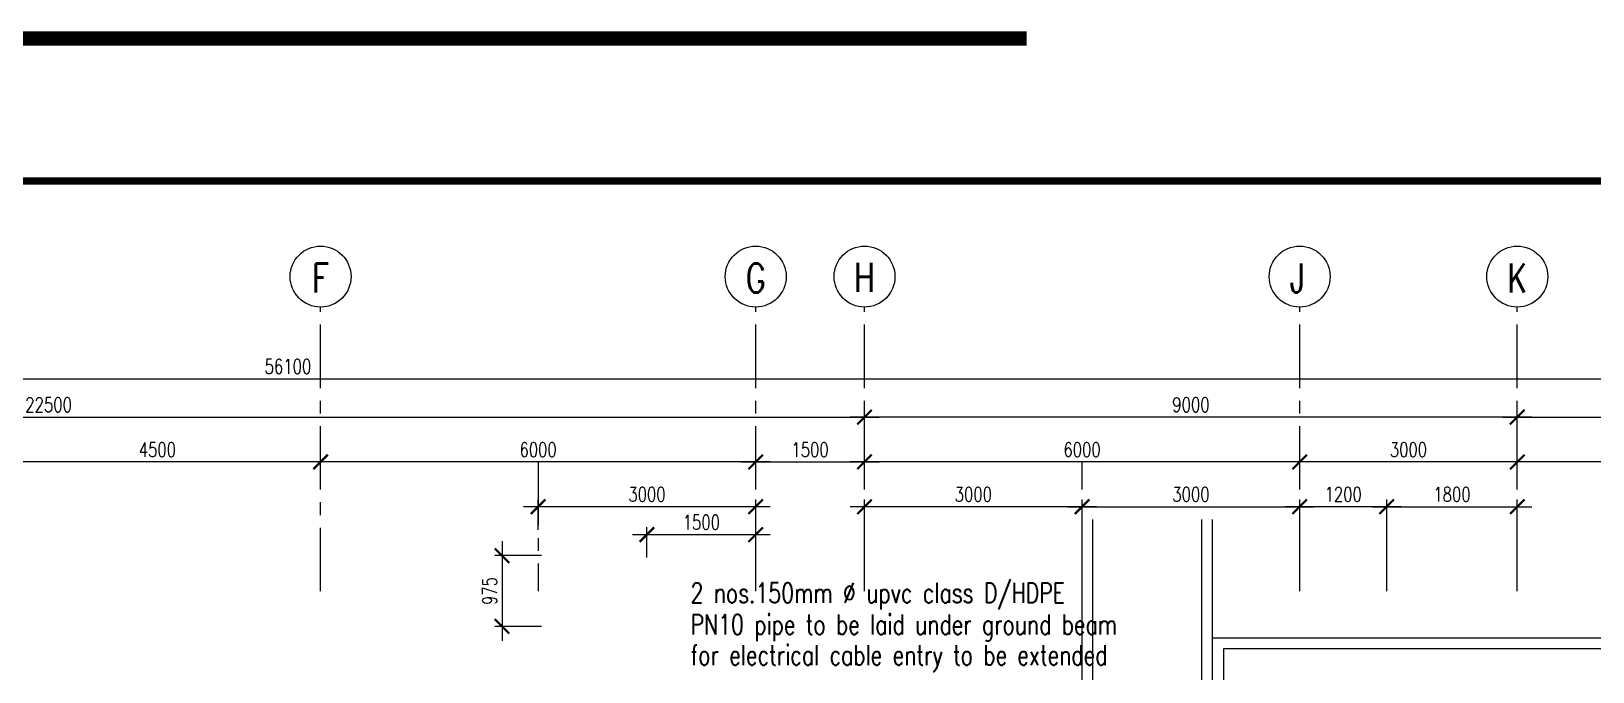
# Model space of a CAD drawing. Header units: millimetres. Extents: x 982 to 80582, y 687 to 58800.
# Drawn here: x 32378 to 53908, y 49974 to 58800 of the extents above; entities that cross this region are included whole.
import ezdxf
from ezdxf.enums import TextEntityAlignment as Align

# ---------------------------------------------------------------- set-up
doc = ezdxf.new("R2010")
doc.units = ezdxf.units.MM
doc.linetypes.add('CENTER', pattern=[2, 1.25, -0.25, 0.25, -0.25])
doc.linetypes.add('DASHED', pattern=[0.75, 0.5, -0.25])
doc.layers.add('-KME-TKG-N', color=4, linetype='DASHED', lineweight=9)
for name, color, linetype in [('A-BUBLE', 8, 'Continuous'), ('A-BUBLETEXT', 7, 'Continuous'), ('A-DIM100', 4, 'Continuous'), ('A-JALAN', 11, 'Continuous'), ('A-SYM LANTAI', 13, 'Continuous'), ('Grid', 8, 'CENTER')]:
    doc.layers.add(name, color=color, linetype=linetype)
doc.styles.add('ROMANS', font='romans.shx', dxfattribs={"width": 0.75, "height": 200})
doc.styles.add('STYLE2', font='romans.shx', dxfattribs={"width": 0.75, "height": 1000})
doc.dimstyles.new('DIM 100', dxfattribs={"dimtxt": 200, "dimasz": 200, "dimexe": 100, "dimexo": 70, "dimgap": 70, "dimtad": 1, "dimtoh": 1, "dimdec": 0, "dimzin": 0, "dimdsep": 46, "dimtxsty": 'ROMANS', "dimblk": 'ARCHTICK', "dimcen": 0.09, "dimdle": 200, "dimclrd": 4, "dimclre": 4, "dimclrt": 2, "dimadec": 0, "dimazin": 0, "dimtfac": 1, "dimtdec": 0, "dimtmove": 1, "dimatfit": 3, "dimfxl": 1, "dimtzin": 0, "dimarcsym": 0})

# ---------------------------------------------------------------- blocks, each defined once
blk = doc.blocks.new('_ArchTick')
at = {"color": 0, "linetype": 'ByBlock', "const_width": 0.15}
blk.add_lwpolyline([(-0.5, -0.5), (0.5, 0.5)], dxfattribs=at)
blk = doc.blocks.new('*D58')
at = {"layer": 'A-DIM100', "color": 4, "lineweight": -2, "transparency": 16777216}
for p, q in [((31867, 52548), (31867, 52965)), ((36367, 52548), (36367, 52965)), ((36567, 52865), (31667, 52865))]:
    blk.add_line(p, q, dxfattribs=at)
at = {"layer": 'DEFPOINTS', "color": 0, "transparency": 16777216}
for p in [(31867, 52865), (31867, 52478), (36367, 52478)]:
    blk.add_point(p, dxfattribs=at)
at = {"layer": 'A-DIM100', "color": 4, "lineweight": -2, "transparency": 16777216, "xscale": 200, "yscale": 200, "zscale": 200, "rotation": 180}
blk.add_blockref('_ArchTick', (31867, 52865), dxfattribs=at)
at = {"layer": 'A-DIM100', "color": 4, "lineweight": -2, "transparency": 16777216, "xscale": 200, "yscale": 200, "zscale": 200}
blk.add_blockref('_ArchTick', (36367, 52865), dxfattribs=at)
at = {"layer": 'A-DIM100', "color": 2, "transparency": 16777216, "insert": (34117, 53035), "char_height": 200, "attachment_point": 5, "style": 'ROMANS'}
blk.add_mtext('4500', dxfattribs=at)
blk = doc.blocks.new('*D59')
at = {"layer": 'A-DIM100', "color": 4, "lineweight": -2, "transparency": 16777216}
for p, q in [((36367, 52548), (36367, 52965)), ((42367, 52548), (42367, 52965)), ((42567, 52865), (36167, 52865))]:
    blk.add_line(p, q, dxfattribs=at)
at = {"layer": 'DEFPOINTS', "color": 0, "transparency": 16777216}
for p in [(36367, 52865), (36367, 52478), (42367, 52478)]:
    blk.add_point(p, dxfattribs=at)
at = {"layer": 'A-DIM100', "color": 4, "lineweight": -2, "transparency": 16777216, "xscale": 200, "yscale": 200, "zscale": 200, "rotation": 180}
blk.add_blockref('_ArchTick', (36367, 52865), dxfattribs=at)
at = {"layer": 'A-DIM100', "color": 4, "lineweight": -2, "transparency": 16777216, "xscale": 200, "yscale": 200, "zscale": 200}
blk.add_blockref('_ArchTick', (42367, 52865), dxfattribs=at)
at = {"layer": 'A-DIM100', "color": 2, "transparency": 16777216, "insert": (39367, 53035), "char_height": 200, "attachment_point": 5, "style": 'ROMANS'}
blk.add_mtext('6000', dxfattribs=at)
blk = doc.blocks.new('*D60')
at = {"layer": 'A-DIM100', "color": 4, "lineweight": -2, "transparency": 16777216}
for p, q in [((42367, 52548), (42367, 52965)), ((43867, 52548), (43867, 52965)), ((42167, 52865), (44067, 52865))]:
    blk.add_line(p, q, dxfattribs=at)
at = {"layer": 'DEFPOINTS', "color": 0, "transparency": 16777216}
for p in [(43867, 52865), (42367, 52478), (43867, 52478)]:
    blk.add_point(p, dxfattribs=at)
at = {"layer": 'A-DIM100', "color": 4, "lineweight": -2, "transparency": 16777216, "xscale": 200, "yscale": 200, "zscale": 200, "rotation": 180}
blk.add_blockref('_ArchTick', (42367, 52865), dxfattribs=at)
at = {"layer": 'A-DIM100', "color": 4, "lineweight": -2, "transparency": 16777216, "xscale": 200, "yscale": 200, "zscale": 200}
blk.add_blockref('_ArchTick', (43867, 52865), dxfattribs=at)
at = {"layer": 'A-DIM100', "color": 2, "transparency": 16777216, "insert": (43117, 53035), "char_height": 200, "attachment_point": 5, "style": 'ROMANS'}
blk.add_mtext('1500', dxfattribs=at)
blk = doc.blocks.new('*D61')
at = {"layer": 'A-DIM100', "color": 4, "lineweight": -2, "transparency": 16777216}
for p, q in [((43867, 52548), (43867, 52965)), ((49867, 52548), (49867, 52965)), ((50067, 52865), (43667, 52865))]:
    blk.add_line(p, q, dxfattribs=at)
at = {"layer": 'DEFPOINTS', "color": 0, "transparency": 16777216}
for p in [(43867, 52865), (43867, 52478), (49867, 52478)]:
    blk.add_point(p, dxfattribs=at)
at = {"layer": 'A-DIM100', "color": 4, "lineweight": -2, "transparency": 16777216, "xscale": 200, "yscale": 200, "zscale": 200, "rotation": 180}
blk.add_blockref('_ArchTick', (43867, 52865), dxfattribs=at)
at = {"layer": 'A-DIM100', "color": 4, "lineweight": -2, "transparency": 16777216, "xscale": 200, "yscale": 200, "zscale": 200}
blk.add_blockref('_ArchTick', (49867, 52865), dxfattribs=at)
at = {"layer": 'A-DIM100', "color": 2, "transparency": 16777216, "insert": (46867, 53035), "char_height": 200, "attachment_point": 5, "style": 'ROMANS'}
blk.add_mtext('6000', dxfattribs=at)
blk = doc.blocks.new('*D62')
at = {"layer": 'A-DIM100', "color": 4, "lineweight": -2, "transparency": 16777216}
for p, q in [((49867, 52548), (49867, 52965)), ((52867, 52548), (52867, 52965)), ((53067, 52865), (49667, 52865))]:
    blk.add_line(p, q, dxfattribs=at)
at = {"layer": 'DEFPOINTS', "color": 0, "transparency": 16777216}
for p in [(49867, 52865), (49867, 52478), (52867, 52478)]:
    blk.add_point(p, dxfattribs=at)
at = {"layer": 'A-DIM100', "color": 4, "lineweight": -2, "transparency": 16777216, "xscale": 200, "yscale": 200, "zscale": 200, "rotation": 180}
blk.add_blockref('_ArchTick', (49867, 52865), dxfattribs=at)
at = {"layer": 'A-DIM100', "color": 4, "lineweight": -2, "transparency": 16777216, "xscale": 200, "yscale": 200, "zscale": 200}
blk.add_blockref('_ArchTick', (52867, 52865), dxfattribs=at)
at = {"layer": 'A-DIM100', "color": 2, "transparency": 16777216, "insert": (51367, 53035), "char_height": 200, "attachment_point": 5, "style": 'ROMANS'}
blk.add_mtext('3000', dxfattribs=at)
blk = doc.blocks.new('*D63')
at = {"layer": 'A-DIM100', "color": 4, "lineweight": -2, "transparency": 16777216}
for p, q in [((52867, 52548), (52867, 52965)), ((61867, 52548), (61867, 52965)), ((62067, 52865), (52667, 52865))]:
    blk.add_line(p, q, dxfattribs=at)
at = {"layer": 'DEFPOINTS', "color": 0, "transparency": 16777216}
for p in [(52867, 52865), (52867, 52478), (61867, 52478)]:
    blk.add_point(p, dxfattribs=at)
at = {"layer": 'A-DIM100', "color": 4, "lineweight": -2, "transparency": 16777216, "xscale": 200, "yscale": 200, "zscale": 200, "rotation": 180}
blk.add_blockref('_ArchTick', (52867, 52865), dxfattribs=at)
at = {"layer": 'A-DIM100', "color": 4, "lineweight": -2, "transparency": 16777216, "xscale": 200, "yscale": 200, "zscale": 200}
blk.add_blockref('_ArchTick', (61867, 52865), dxfattribs=at)
at = {"layer": 'A-DIM100', "color": 2, "transparency": 16777216, "insert": (57367, 53035), "char_height": 200, "attachment_point": 5, "style": 'ROMANS'}
blk.add_mtext('9000', dxfattribs=at)
blk = doc.blocks.new('*D65')
at = {"layer": 'A-DIM100', "color": 4, "lineweight": -2, "transparency": 16777216}
for p, q in [((7867, 53694), (7867, 54111)), ((63967, 53694), (63967, 54111)), ((7667, 54011), (64167, 54011))]:
    blk.add_line(p, q, dxfattribs=at)
at = {"layer": 'DEFPOINTS', "color": 0, "transparency": 16777216}
for p in [(63967, 54011), (7867, 53624), (63967, 53624)]:
    blk.add_point(p, dxfattribs=at)
at = {"layer": 'A-DIM100', "color": 4, "lineweight": -2, "transparency": 16777216, "xscale": 200, "yscale": 200, "zscale": 200, "rotation": 180}
blk.add_blockref('_ArchTick', (7867, 54011), dxfattribs=at)
at = {"layer": 'A-DIM100', "color": 4, "lineweight": -2, "transparency": 16777216, "xscale": 200, "yscale": 200, "zscale": 200}
blk.add_blockref('_ArchTick', (63967, 54011), dxfattribs=at)
at = {"layer": 'A-DIM100', "color": 2, "transparency": 16777216, "insert": (35917, 54181), "char_height": 200, "attachment_point": 5, "style": 'ROMANS'}
blk.add_mtext('56100', dxfattribs=at)
blk = doc.blocks.new('*D66')
at = {"layer": 'A-DIM100', "color": 4, "lineweight": -2, "transparency": 16777216}
for p, q in [((21167, 53483), (44067, 53483)), ((21367, 53166), (21367, 53583)), ((43867, 53166), (43867, 53583))]:
    blk.add_line(p, q, dxfattribs=at)
at = {"layer": 'DEFPOINTS', "color": 0, "transparency": 16777216}
for p in [(43867, 53483), (21367, 53096), (43867, 53096)]:
    blk.add_point(p, dxfattribs=at)
at = {"layer": 'A-DIM100', "color": 4, "lineweight": -2, "transparency": 16777216, "xscale": 200, "yscale": 200, "zscale": 200, "rotation": 180}
blk.add_blockref('_ArchTick', (21367, 53483), dxfattribs=at)
at = {"layer": 'A-DIM100', "color": 4, "lineweight": -2, "transparency": 16777216, "xscale": 200, "yscale": 200, "zscale": 200}
blk.add_blockref('_ArchTick', (43867, 53483), dxfattribs=at)
at = {"layer": 'A-DIM100', "color": 2, "transparency": 16777216, "insert": (32617, 53653), "char_height": 200, "attachment_point": 5, "style": 'ROMANS'}
blk.add_mtext('22500', dxfattribs=at)
blk = doc.blocks.new('*D47')
at = {"layer": 'A-DIM100', "color": 4, "lineweight": -2, "transparency": 16777216}
for p, q in [((53067, 53483), (43667, 53483)), ((43867, 53166), (43867, 53583)), ((52867, 53166), (52867, 53583))]:
    blk.add_line(p, q, dxfattribs=at)
at = {"layer": 'DEFPOINTS', "color": 0, "transparency": 16777216}
for p in [(43867, 53483), (43867, 53096), (52867, 53096)]:
    blk.add_point(p, dxfattribs=at)
at = {"layer": 'A-DIM100', "color": 4, "lineweight": -2, "transparency": 16777216, "xscale": 200, "yscale": 200, "zscale": 200, "rotation": 180}
blk.add_blockref('_ArchTick', (43867, 53483), dxfattribs=at)
at = {"layer": 'A-DIM100', "color": 4, "lineweight": -2, "transparency": 16777216, "xscale": 200, "yscale": 200, "zscale": 200}
blk.add_blockref('_ArchTick', (52867, 53483), dxfattribs=at)
at = {"layer": 'A-DIM100', "color": 2, "transparency": 16777216, "insert": (48367, 53653), "char_height": 200, "attachment_point": 5, "style": 'ROMANS'}
blk.add_mtext('9000', dxfattribs=at)
blk = doc.blocks.new('*D53')
at = {"layer": 'A-DIM100', "color": 4, "lineweight": -2, "transparency": 16777216}
for p, q in [((52667, 53483), (64167, 53483)), ((52867, 53166), (52867, 53583)), ((63967, 53166), (63967, 53583))]:
    blk.add_line(p, q, dxfattribs=at)
at = {"layer": 'DEFPOINTS', "color": 0, "transparency": 16777216}
for p in [(63967, 53483), (52867, 53096), (63967, 53096)]:
    blk.add_point(p, dxfattribs=at)
at = {"layer": 'A-DIM100', "color": 4, "lineweight": -2, "transparency": 16777216, "xscale": 200, "yscale": 200, "zscale": 200, "rotation": 180}
blk.add_blockref('_ArchTick', (52867, 53483), dxfattribs=at)
at = {"layer": 'A-DIM100', "color": 4, "lineweight": -2, "transparency": 16777216, "xscale": 200, "yscale": 200, "zscale": 200}
blk.add_blockref('_ArchTick', (63967, 53483), dxfattribs=at)
at = {"layer": 'A-DIM100', "color": 2, "transparency": 16777216, "insert": (58417, 53653), "char_height": 200, "attachment_point": 5, "style": 'ROMANS'}
blk.add_mtext('11100', dxfattribs=at)
blk = doc.blocks.new('*D54')
at = {"layer": 'A-DIM100', "color": 4, "lineweight": -2, "transparency": 16777216}
for p, q in [((43867, 51931), (43867, 52348)), ((46867, 51931), (46867, 52348)), ((47067, 52248), (43667, 52248))]:
    blk.add_line(p, q, dxfattribs=at)
at = {"layer": 'DEFPOINTS', "color": 0, "transparency": 16777216}
for p in [(43867, 52248), (43867, 51861), (46867, 51861)]:
    blk.add_point(p, dxfattribs=at)
at = {"layer": 'A-DIM100', "color": 4, "lineweight": -2, "transparency": 16777216, "xscale": 200, "yscale": 200, "zscale": 200, "rotation": 180}
blk.add_blockref('_ArchTick', (43867, 52248), dxfattribs=at)
at = {"layer": 'A-DIM100', "color": 4, "lineweight": -2, "transparency": 16777216, "xscale": 200, "yscale": 200, "zscale": 200}
blk.add_blockref('_ArchTick', (46867, 52248), dxfattribs=at)
at = {"layer": 'A-DIM100', "color": 2, "transparency": 16777216, "insert": (45367, 52418), "char_height": 200, "attachment_point": 5, "style": 'ROMANS'}
blk.add_mtext('3000', dxfattribs=at)
blk = doc.blocks.new('*D55')
at = {"layer": 'A-DIM100', "color": 4, "lineweight": -2, "transparency": 16777216}
for p, q in [((46867, 51931), (46867, 52348)), ((49867, 51931), (49867, 52348)), ((46667, 52248), (50067, 52248))]:
    blk.add_line(p, q, dxfattribs=at)
at = {"layer": 'DEFPOINTS', "color": 0, "transparency": 16777216}
for p in [(49867, 52248), (46867, 51861), (49867, 51861)]:
    blk.add_point(p, dxfattribs=at)
at = {"layer": 'A-DIM100', "color": 4, "lineweight": -2, "transparency": 16777216, "xscale": 200, "yscale": 200, "zscale": 200, "rotation": 180}
blk.add_blockref('_ArchTick', (46867, 52248), dxfattribs=at)
at = {"layer": 'A-DIM100', "color": 4, "lineweight": -2, "transparency": 16777216, "xscale": 200, "yscale": 200, "zscale": 200}
blk.add_blockref('_ArchTick', (49867, 52248), dxfattribs=at)
at = {"layer": 'A-DIM100', "color": 2, "transparency": 16777216, "insert": (48367, 52418), "char_height": 200, "attachment_point": 5, "style": 'ROMANS'}
blk.add_mtext('3000', dxfattribs=at)
blk = doc.blocks.new('*D79')
at = {"layer": 'A-DIM100', "color": 4, "lineweight": -2, "transparency": 16777216}
for p, q in [((39367, 51931), (39367, 52348)), ((42367, 51931), (42367, 52348)), ((42567, 52248), (39167, 52248))]:
    blk.add_line(p, q, dxfattribs=at)
at = {"layer": 'DEFPOINTS', "color": 0, "transparency": 16777216}
for p in [(39367, 52248), (39367, 51861), (42367, 51861)]:
    blk.add_point(p, dxfattribs=at)
at = {"layer": 'A-DIM100', "color": 4, "lineweight": -2, "transparency": 16777216, "xscale": 200, "yscale": 200, "zscale": 200, "rotation": 180}
blk.add_blockref('_ArchTick', (39367, 52248), dxfattribs=at)
at = {"layer": 'A-DIM100', "color": 4, "lineweight": -2, "transparency": 16777216, "xscale": 200, "yscale": 200, "zscale": 200}
blk.add_blockref('_ArchTick', (42367, 52248), dxfattribs=at)
at = {"layer": 'A-DIM100', "color": 2, "transparency": 16777216, "insert": (40867, 52418), "char_height": 200, "attachment_point": 5, "style": 'ROMANS'}
blk.add_mtext('3000', dxfattribs=at)
blk = doc.blocks.new('*D80')
at = {"layer": 'A-DIM100', "color": 4, "lineweight": -2, "transparency": 16777216}
for p, q in [((38869, 51774), (38869, 50399)), ((39415, 51574), (38769, 51574)), ((39415, 50599), (38769, 50599))]:
    blk.add_line(p, q, dxfattribs=at)
at = {"layer": 'DEFPOINTS', "color": 0, "transparency": 16777216}
for p in [(39485, 51574), (38869, 50599), (39485, 50599)]:
    blk.add_point(p, dxfattribs=at)
at = {"layer": 'A-DIM100', "color": 4, "lineweight": -2, "transparency": 16777216, "xscale": 200, "yscale": 200, "zscale": 200}
for p, rotation in [((38869, 51574), 90), ((38869, 50599), 270)]:
    blk.add_blockref('_ArchTick', p, dxfattribs=dict(at, rotation=rotation))
at = {"layer": 'A-DIM100', "color": 2, "transparency": 16777216, "insert": (38699, 51086), "char_height": 200, "attachment_point": 5, "rotation": 90, "style": 'ROMANS'}
blk.add_mtext('975', dxfattribs=at)
blk = doc.blocks.new('*D82')
at = {"layer": 'A-DIM100', "color": 4, "lineweight": -2, "transparency": 16777216}
for p, q in [((49867, 51931), (49867, 52348)), ((51067, 51931), (51067, 52348)), ((51267, 52248), (49667, 52248))]:
    blk.add_line(p, q, dxfattribs=at)
at = {"layer": 'DEFPOINTS', "color": 0, "transparency": 16777216}
for p in [(49867, 52248), (49867, 51861), (51067, 51861)]:
    blk.add_point(p, dxfattribs=at)
at = {"layer": 'A-DIM100', "color": 4, "lineweight": -2, "transparency": 16777216, "xscale": 200, "yscale": 200, "zscale": 200, "rotation": 180}
blk.add_blockref('_ArchTick', (49867, 52248), dxfattribs=at)
at = {"layer": 'A-DIM100', "color": 4, "lineweight": -2, "transparency": 16777216, "xscale": 200, "yscale": 200, "zscale": 200}
blk.add_blockref('_ArchTick', (51067, 52248), dxfattribs=at)
at = {"layer": 'A-DIM100', "color": 2, "transparency": 16777216, "insert": (50467, 52418), "char_height": 200, "attachment_point": 5, "style": 'ROMANS'}
blk.add_mtext('1200', dxfattribs=at)
blk = doc.blocks.new('*D83')
at = {"layer": 'A-DIM100', "color": 4, "lineweight": -2, "transparency": 16777216}
for p, q in [((51067, 51931), (51067, 52348)), ((52867, 51931), (52867, 52348)), ((50867, 52248), (53067, 52248))]:
    blk.add_line(p, q, dxfattribs=at)
at = {"layer": 'DEFPOINTS', "color": 0, "transparency": 16777216}
for p in [(52867, 52248), (51067, 51861), (52867, 51861)]:
    blk.add_point(p, dxfattribs=at)
at = {"layer": 'A-DIM100', "color": 4, "lineweight": -2, "transparency": 16777216, "xscale": 200, "yscale": 200, "zscale": 200, "rotation": 180}
blk.add_blockref('_ArchTick', (51067, 52248), dxfattribs=at)
at = {"layer": 'A-DIM100', "color": 4, "lineweight": -2, "transparency": 16777216, "xscale": 200, "yscale": 200, "zscale": 200}
blk.add_blockref('_ArchTick', (52867, 52248), dxfattribs=at)
at = {"layer": 'A-DIM100', "color": 2, "transparency": 16777216, "insert": (51967, 52418), "char_height": 200, "attachment_point": 5, "style": 'ROMANS'}
blk.add_mtext('1800', dxfattribs=at)
blk = doc.blocks.new('*D88')
at = {"layer": 'A-DIM100', "color": 4, "lineweight": -2, "transparency": 16777216}
for p, q in [((40867, 51547), (40867, 51964)), ((42367, 51547), (42367, 51964)), ((40667, 51864), (42567, 51864))]:
    blk.add_line(p, q, dxfattribs=at)
at = {"layer": 'DEFPOINTS', "color": 0, "transparency": 16777216}
for p in [(42367, 51864), (40867, 51477), (42367, 51477)]:
    blk.add_point(p, dxfattribs=at)
at = {"layer": 'A-DIM100', "color": 4, "lineweight": -2, "transparency": 16777216, "xscale": 200, "yscale": 200, "zscale": 200, "rotation": 180}
blk.add_blockref('_ArchTick', (40867, 51864), dxfattribs=at)
at = {"layer": 'A-DIM100', "color": 4, "lineweight": -2, "transparency": 16777216, "xscale": 200, "yscale": 200, "zscale": 200}
blk.add_blockref('_ArchTick', (42367, 51864), dxfattribs=at)
at = {"layer": 'A-DIM100', "color": 2, "transparency": 16777216, "insert": (41617, 52034), "char_height": 200, "attachment_point": 5, "style": 'ROMANS'}
blk.add_mtext('1500', dxfattribs=at)

msp = doc.modelspace()

# ---------------------------------------------------------------- linework, layer by layer
at = {"layer": '-KME-TKG-N', "lineweight": 60, "ltscale": 0.1, "const_width": 200}
msp.add_lwpolyline([(46101.4, 58700), (24628.1, 58700)], dxfattribs=at)
at = {"color": 7}
msp.add_lwpolyline([(1032.4, 56737.3, 100, 100, 0), (80532.4, 56737.3, 100, 100, 0)], format="xyseb", dxfattribs=at)
at = {"layer": 'A-BUBLE'}
for centre in [(36367.1, 55419.6), (42367.1, 55419.6), (43867.1, 55419.6), (49867.1, 55419.6), (52867.1, 55419.6), (52867.1, 55419.6)]:
    msp.add_circle(centre, 420, dxfattribs=at)
at = {"layer": 'A-JALAN', "color": 8}
for p, q in [((46867.1, 43538.1), (46867.1, 52071.5)), ((47017.1, 43538.1), (47017.1, 52071.5)), ((48517.1, 43538.1), (48517.1, 52071.5)), ((48667.1, 50438.1), (48667.1, 52071.5)), ((48667.1, 43538.1), (48667.1, 50438.1)), ((67858.6, 50438.1), (48667.1, 50438.1)), ((67858.6, 50288.1), (48817.1, 50288.1)), ((48817.1, 50288.1), (48817.1, 44288.1))]:
    msp.add_line(p, q, dxfattribs=at)
at = {"layer": 'Grid', "ltscale": 700}
for p, q in [((36367.1, 51083.5), (36367.1, 54999.6)), ((42367.1, 51083.5), (42367.1, 54999.6)), ((43867.1, 51083.5), (43867.1, 54999.6)), ((49867.1, 51083.5), (49867.1, 54999.6)), ((52867.1, 51083.5), (52867.1, 54999.6)), ((39367.1, 52865.5), (39367.1, 51083.5)), ((51067.1, 51083.5), (51067.1, 52348.3))]:
    msp.add_line(p, q, dxfattribs=at)
at = {"layer": 'Grid', "color": 8, "ltscale": 700}
msp.add_line((46867.1, 34283.1), (46867.1, 52865.5), dxfattribs=at)

# ---------------------------------------------------------------- texts
at = {"layer": 'A-BUBLETEXT', "color": 3, "style": 'STYLE2', "width": 0.75}
for s, p in [('F', (36367.1, 55199.4)), ('G', (42367.1, 55199.4)), ('H', (43867.1, 55207.4)), ('J', (49834.6, 55199.4)), ('K', (52867.1, 55199.4))]:
    msp.add_text(s, height=400, dxfattribs=at).set_placement(p, align=Align.CENTER)
at = {"layer": 'A-SYM LANTAI', "color": 2, "style": 'ROMANS', "width": 0.75}
for s, p in [('2 nos.150mm %%C upvc class D/HDPE ', (41468.3, 50922.5)), ('PN10 pipe to be laid under ground beam', (41468.3, 50487.8)), ('for electrical cable entry to be extended ', (41468.3, 50066.3))]:
    msp.add_text(s, height=275.928, dxfattribs=at).set_placement(p)

# ---------------------------------------------------------------- dimensions: what is measured, and where the dimension line sits
at = {"layer": 'A-DIM100'}
for base, p1, p2, picture, middle in [((63967.1, 54011.4), (7867.1, 53624.3), (63967.1, 53624.3), '*D65', (35917.1, 54181.4)), ((43867.1, 53482.6), (21367.1, 53095.6), (43867.1, 53095.6), '*D66', (32617.1, 53652.6)), ((63967.1, 53482.6), (52867.1, 53095.6), (63967.1, 53095.6), '*D53', (58417.1, 53652.6)), ((43867.1, 52865.5), (42367.1, 52478.4), (43867.1, 52478.4), '*D60', (43117.1, 53035.5)), ((49867.1, 52248.3), (46867.1, 51861.3), (49867.1, 51861.3), '*D55', (48367.1, 52418.3)), ((52867.1, 52248.3), (51067.1, 51861.3), (52867.1, 51861.3), '*D83', (51967.1, 52418.3)), ((42367.1, 51863.6), (40867.1, 51476.5), (42367.1, 51476.5), '*D88', (41617.1, 52033.6))]:
    dim = msp.add_linear_dim(base=base, p1=p1, p2=p2, dimstyle='DIM 100', dxfattribs=at)
    dim.commit()
    dim.dimension.update_dxf_attribs({"geometry": picture, "text_midpoint": middle})
for base, p1, p2, angle, picture, middle in [((43867.1, 53482.6), (52867.1, 53095.6), (43867.1, 53095.6), 180, '*D47', (48367.1, 53652.6)), ((31867.1, 52865.5), (36367.1, 52478.4), (31867.1, 52478.4), 180, '*D58', (34117.1, 53035.5)), ((36367.1, 52865.5), (42367.1, 52478.4), (36367.1, 52478.4), 180, '*D59', (39367.1, 53035.5)), ((43867.1, 52865.5), (49867.1, 52478.4), (43867.1, 52478.4), 180, '*D61', (46867.1, 53035.5)), ((49867.1, 52865.5), (52867.1, 52478.4), (49867.1, 52478.4), 180, '*D62', (51367.1, 53035.5)), ((52867.1, 52865.5), (61867.1, 52478.4), (52867.1, 52478.4), 180, '*D63', (57367.1, 53035.5)), ((39367.1, 52248.3), (42367.1, 51861.3), (39367.1, 51861.3), 180, '*D79', (40867.1, 52418.3)), ((43867.1, 52248.3), (46867.1, 51861.3), (43867.1, 51861.3), 180, '*D54', (45367.1, 52418.3)), ((49867.1, 52248.3), (51067.1, 51861.3), (49867.1, 51861.3), 180, '*D82', (50467.1, 52418.3)), ((38869.2, 50598.8), (39484.9, 51573.8), (39484.9, 50598.8), 90, '*D80', (38699.2, 51086.3))]:
    dim = msp.add_linear_dim(base=base, p1=p1, p2=p2, angle=angle, dimstyle='DIM 100', dxfattribs=at)
    dim.commit()
    dim.dimension.update_dxf_attribs({"geometry": picture, "text_midpoint": middle})

doc.saveas('drawing.dxf')
